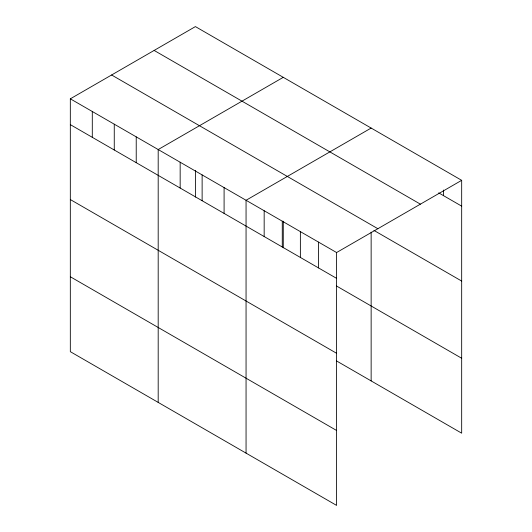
<?xml version="1.0" encoding="UTF-8"?>
<svg xmlns="http://www.w3.org/2000/svg" width="532" height="532" viewBox="0 0 532 532"><rect width="100%" height="100%" fill="white"/><g stroke="black" fill="none" stroke-linecap="round" stroke-linejoin="round"><path stroke-width="0.8" d="M70.324 98.819L336.59 252.54L336.59 505.4L70.324 351.672L70.324 98.819L195.41 26.6L461.676 180.328L461.676 433.181L336.423 360.869M283.277 77.326L158.19 149.545L158.19 402.405M371.143 128.059L246.057 200.278L246.057 453.131M336.59 252.54L461.676 180.328M438.694 192.87L461.676 206.137M154.134 50.434L420.393 204.155M111.607 74.985L377.866 228.713M373.929 230.403L461.676 281.062M70.324 124.634L336.59 278.356M336.423 285.943L461.676 358.255M70.324 199.553L336.59 353.281M70.324 276.753L336.59 430.474M443.568 190.037L443.568 195.683M371.143 232.118L371.143 380.919M318.482 242.087L318.482 267.902M300.374 231.633L300.374 257.448M283.277 221.232L283.277 247.792M282.273 221.186L282.273 246.994M264.165 210.732L264.165 236.541M224.092 187.597L224.092 213.405M202.127 174.908L202.127 200.724M195.41 170.499L195.41 197.059M180.162 162.227L180.162 188.042M136.225 136.864L136.225 162.679M114.26 124.182L114.26 149.997M92.295 111.501L92.295 137.316"/></g></svg>
